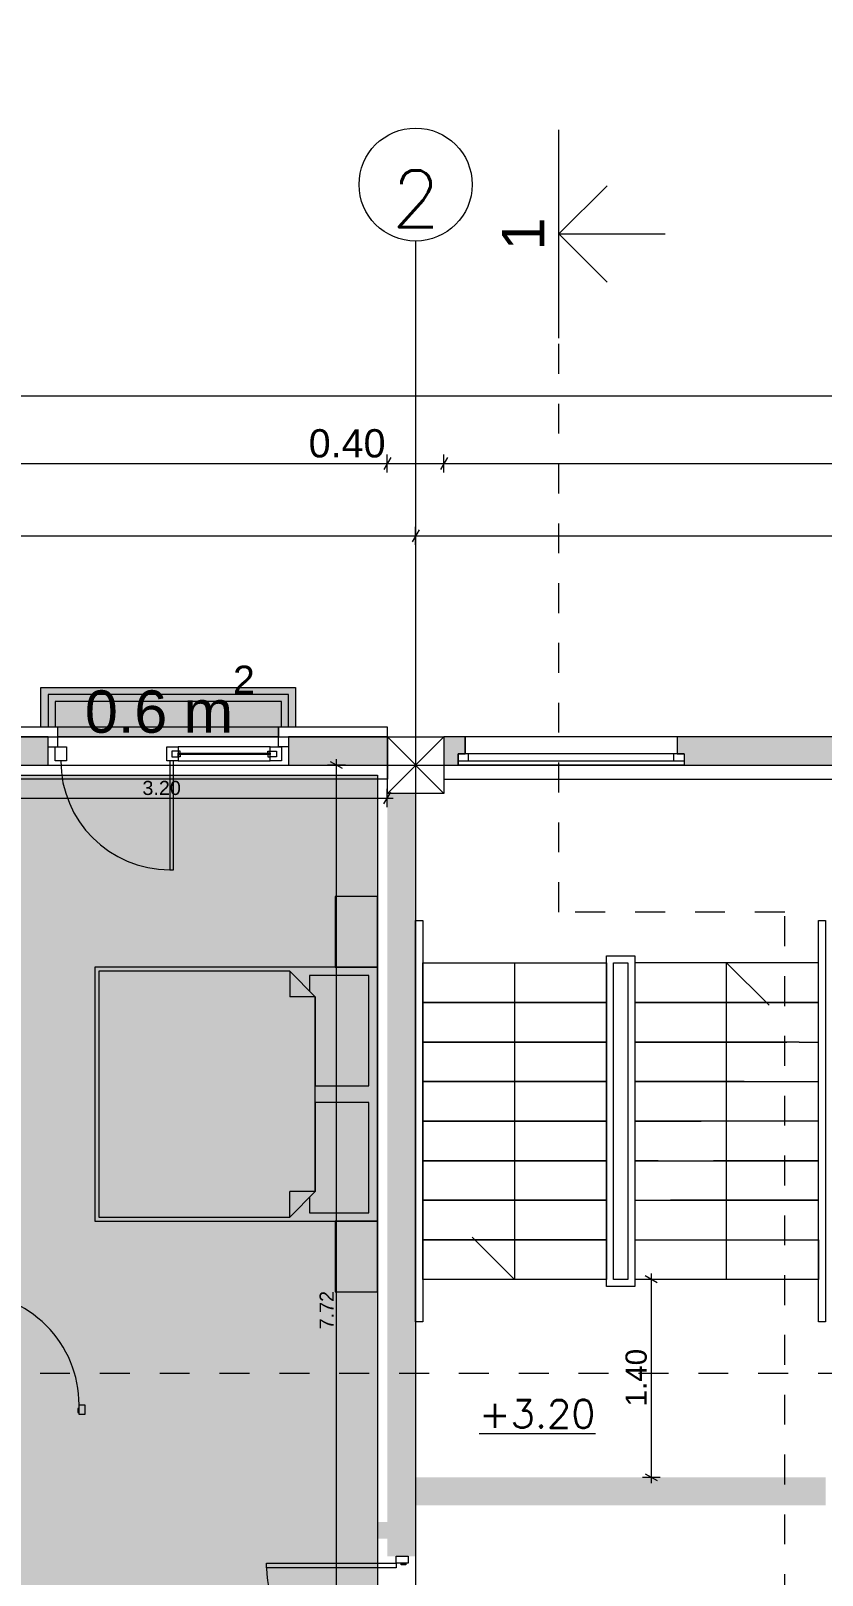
# Model space of a CAD drawing. Header units: millimetres. Extents: x 475616349 to 476941521, y 4620115302 to 4621446928.
# Drawn here: x 476501917 to 476507513, y 4620576502 to 4620587433 of the extents above; entities that cross this region are included whole.
import ezdxf

# ---------------------------------------------------------------- set-up
doc = ezdxf.new("R2010")
doc.units = ezdxf.units.MM
doc.header["$MEASUREMENT"] = 0
doc.set_wipeout_variables(frame=1)
doc.linetypes.add('Dashed', pattern=[423.333333, 211.666667, -211.666667])
doc.linetypes.add('Wipeout_Contour', pattern=[1000, 0, -1000])
for name, color, linetype, lineweight in [('0_Pen_No__42_Pen_No__250_Pen_No__5', 5, 'Continuous', 0), ('2D Drafting - General_Pen_No__1_Pen_No__7', 7, 'Continuous', 0), ('2D Drafting - General_Pen_No__1_Pen_No__7_Pen_No__7', 7, 'Continuous', 0), ('2D Drafting - General_Pen_No__250_Pen_No__7_Pen_No__154', 154, 'Continuous', 0), ('2D Drafting - General_Pen_No__250_Pen_No__7_Pen_No__7', 7, 'Continuous', 0), ('2D Drafting - General_Pen_No__7_Pen_No__250', 7, 'Continuous', 0), ('2D Drafting - General_Pen_No__7_Pen_No__7_Pen_No__7', 7, 'Continuous', 0), ('Annotation - Text_Pen_No__7_Pen_No__5', 5, 'Continuous', 0), ('Doors_Pen_No__7_Pen_No__7_Pen_No__7', 7, 'Continuous', 0), ('G-Anno-Nplt_Pen_No__151', 151, 'Continuous', 0), ('G-Anno-Nplt_Pen_No__255', 255, 'Continuous', 0), ('G-Anno-Nplt_Pen_No__4', 7, 'Continuous', 0), ('G-Anno-Nplt_Pen_No__7', 7, 'Continuous', 0), ('gegmebi_Pen_No__7_Pen_No__7', 7, 'Continuous', 0), ('kar-panjara_Pen_No__7_Pen_No__7_Pen_No__7', 7, 'Continuous', 0), ('New_._Pen_No__1', 1, 'Continuous', 0), ('New_R03_Nakveti_Pen_No__4', 7, 'Continuous', 0), ('New_reg_nak_Pen_No__7', 7, 'Continuous', 0), ('New_shenobebi_Pen_No__1', 1, 'Continuous', 0), ('New_shenobebi_Pen_No__7', 7, 'Continuous', 0), ('New_Structural - Bearing_Pen_No__250', 7, 'Continuous', 0), ('New_zoma_Pen_No__4', 7, 'Continuous', 0), ('New_zoma_Pen_No__7', 7, 'Continuous', 0), ('zoma_Pen_No__142', 142, 'Continuous', 0), ('zoma_Pen_No__5_Pen_No__5', 5, 'Continuous', 0)]:
    doc.layers.add(name, color=color, linetype=linetype, lineweight=lineweight)
for name, color, linetype in [('New_R03_Nakveti', 7, 'Continuous'), ('New_zoma', 7, 'Continuous'), ('zoma', 7, 'Continuous')]:
    doc.layers.add(name, color=color, linetype=linetype)
doc.styles.add('GENERATED_STYLE_1', font='arial.ttf')
doc.styles.add('GENERATED_STYLE_2', font='arial.ttf')
doc.dimstyles.new('GENERATED_STYLE__1', dxfattribs={"dimtxt": 200, "dimasz": 64.421331, "dimexe": 0.18, "dimexo": 3, "dimgap": 0.09, "dimtad": 1, "dimtih": 1, "dimtoh": 1, "dimlfac": 0.001, "dimzin": 0, "dimdsep": 46, "dimtxsty": 'GENERATED_STYLE_2', "dimblk": 'ARROWHEAD_2', "dimblk1": 'ARROWHEAD_2', "dimblk2": 'ARROWHEAD_2', "dimcen": 0.09, "dimclrd": 142, "dimclre": 142, "dimclrt": 142, "dimadec": 0, "dimazin": 0, "dimtfac": 1, "dimtdec": 4, "dimtmove": 0, "dimatfit": 3, "dimfxl": 1, "dimtolj": 1, "dimtzin": 0, "dimarcsym": 0})
doc.dimstyles.new('GENERATED_STYLE__15', dxfattribs={"dimtxt": 150, "dimasz": 64.421331, "dimexe": 0.18, "dimexo": 3, "dimgap": 0.09, "dimtad": 1, "dimlfac": 0.001, "dimzin": 0, "dimdsep": 46, "dimtxsty": 'GENERATED_STYLE_2', "dimblk": 'ARROWHEAD_2', "dimblk1": 'ARROWHEAD_2', "dimblk2": 'ARROWHEAD_2', "dimcen": 0.09, "dimclrd": 142, "dimclre": 142, "dimclrt": 142, "dimadec": 0, "dimazin": 0, "dimtfac": 1, "dimtdec": 4, "dimtmove": 0, "dimatfit": 3, "dimfxl": 1, "dimtolj": 1, "dimtzin": 0, "dimarcsym": 0})
doc.dimstyles.new('GENERATED_STYLE__18', dxfattribs={"dimtxt": 100, "dimasz": 64.421331, "dimexe": 0.18, "dimexo": 3, "dimgap": 0.09, "dimtad": 1, "dimtih": 1, "dimtoh": 1, "dimlfac": 0.001, "dimzin": 0, "dimdsep": 46, "dimtxsty": 'GENERATED_STYLE_1', "dimblk": 'ARROWHEAD_2', "dimblk1": 'ARROWHEAD_2', "dimblk2": 'ARROWHEAD_2', "dimcen": 0.09, "dimclrd": 7, "dimclre": 7, "dimclrt": 7, "dimadec": 0, "dimazin": 0, "dimtfac": 1, "dimtdec": 4, "dimtmove": 0, "dimatfit": 3, "dimfxl": 1, "dimtolj": 1, "dimtzin": 0, "dimarcsym": 0})
doc.dimstyles.new('GENERATED_STYLE__19', dxfattribs={"dimtxt": 100, "dimasz": 64.421331, "dimexe": 0.18, "dimexo": 3, "dimgap": 0.09, "dimtad": 1, "dimlfac": 0.001, "dimzin": 0, "dimdsep": 46, "dimtxsty": 'GENERATED_STYLE_1', "dimblk": 'ARROWHEAD_2', "dimblk1": 'ARROWHEAD_2', "dimblk2": 'ARROWHEAD_2', "dimcen": 0.09, "dimclrd": 7, "dimclre": 7, "dimclrt": 7, "dimadec": 0, "dimazin": 0, "dimtfac": 1, "dimtdec": 4, "dimtmove": 0, "dimatfit": 3, "dimfxl": 1, "dimtolj": 1, "dimtzin": 0, "dimarcsym": 0})

# ---------------------------------------------------------------- blocks, each defined once
blk = doc.blocks.new('Bed Layout 23')
at = {"layer": 'New_R03_Nakveti_Pen_No__4', "color": 7, "linetype": 'Continuous', "lineweight": 0}
for p, q in [((-900, 0), (-1400, 0)), ((-1400, 0), (-1400, -300)), ((-900, -300), (-900, 0)), ((900, 0), (-900, 0)), ((-900, 0), (-900, -2000)), ((1400, 0), (900, 0)), ((900, 0), (900, -300)), ((900, -2000), (900, 0)), ((1400, -300), (1400, 0)), ((-1400, -300), (-900, -300)), ((900, -300), (1400, -300)), ((-690, -440), (-870, -620)), ((0, -440), (-690, -440)), ((-690, -440), (-690, -620)), ((690, -440), (0, -440)), ((870, -620), (690, -440)), ((690, -440), (690, -620)), ((-870, -620), (-870, -1970)), ((-870, -620), (-690, -620)), ((870, -620), (690, -620)), ((870, -1970), (870, -620)), ((-900, -2000), (900, -2000)), ((-870, -1970), (0, -1970)), ((0, -1970), (870, -1970))]:
    blk.add_line(p, q, dxfattribs=at)
at = {"layer": 'New_R03_Nakveti_Pen_No__4', "color": 7, "linetype": 'Continuous', "lineweight": 0, "flags": 128}
for points in [[(-60, -440), (-60, -60), (-840, -60), (-840, -480), (-730, -480), (-690, -440)], [(690, -440), (730, -480), (840, -480), (840, -60), (60, -60), (60, -440)]]:
    blk.add_lwpolyline(points, close=True, dxfattribs=at)
blk = doc.blocks.new('*D82', base_point=(476577134, 4620325126))
at = {"layer": 'zoma_Pen_No__142', "color": 142, "linetype": 'Continuous', "lineweight": 0, "transparency": 16777216}
for p, q in [((476498530, 4620613838), (476498482, 4620613754)), ((476498506, 4620613733), (476498506, 4620613860)), ((476505030, 4620613838), (476504982, 4620613754)), ((476505006, 4620613733), (476505006, 4620613860)), ((476498506, 4620613796), (476505006, 4620613796))]:
    blk.add_line(p, q, dxfattribs=at)
at = {"layer": 'zoma_Pen_No__142', "color": 142, "lineweight": 0, "transparency": 16777216, "char_height": 200, "attachment_point": 7, "style": 'GENERATED_STYLE_2'}
for s, insert in [('\\A1;{\\pql;\\fArial CYR|b0|i0|c204|p34;6.50}', (476501490, 4620613836)), ('\\A1;{\\pql;\\fArial CYR|b0|i0|c204|p34;0.40}', (476504449, 4620613836))]:
    blk.add_mtext(s, dxfattribs=dict(at, insert=insert))
blk = doc.blocks.new('ARROWHEAD_2')
at = {"color": 0, "linetype": 'Continuous', "lineweight": 0}
for p, q in [((0, 0), (-1, 0)), ((-0.38, -0.66), (0.38, 0.66))]:
    blk.add_line(p, q, dxfattribs=at)
blk = doc.blocks.new('*D83', base_point=(476577134, 4620325126))
at = {"layer": 'zoma_Pen_No__142', "color": 142, "linetype": 'Continuous', "lineweight": 0, "transparency": 16777216}
for p, q in [((476505030, 4620613838), (476504982, 4620613754)), ((476505006, 4620613733), (476505006, 4620613860)), ((476505430, 4620613838), (476505382, 4620613754)), ((476505406, 4620613733), (476505406, 4620613860)), ((476505006, 4620613796), (476505406, 4620613796))]:
    blk.add_line(p, q, dxfattribs=at)
blk = doc.blocks.new('*D84', base_point=(476577134, 4620325126))
at = {"layer": 'zoma_Pen_No__142', "color": 142, "linetype": 'Continuous', "lineweight": 0, "transparency": 16777216}
for p, q in [((476505430, 4620613838), (476505382, 4620613754)), ((476505406, 4620613733), (476505406, 4620613860)), ((476511930, 4620613838), (476511882, 4620613754)), ((476511906, 4620613733), (476511906, 4620613860)), ((476505406, 4620613796), (476511906, 4620613796))]:
    blk.add_line(p, q, dxfattribs=at)
at = {"layer": 'zoma_Pen_No__142', "color": 142, "lineweight": 0, "transparency": 16777216, "char_height": 200, "attachment_point": 7, "style": 'GENERATED_STYLE_2'}
for s, insert in [('\\A1;{\\pql;\\fArial CYR|b0|i0|c204|p34;6.50}', (476508390, 4620613836)), ('\\A1;{\\pql;\\fArial CYR|b0|i0|c204|p34;0.40}', (476511349, 4620613836))]:
    blk.add_mtext(s, dxfattribs=dict(at, insert=insert))
blk = doc.blocks.new('*D1616', base_point=(476577134, 4620325126))
at = {"layer": 'zoma_Pen_No__142', "color": 142, "linetype": 'Continuous', "lineweight": 0, "transparency": 16777216}
for p, q in [((476506348, 4620578571), (476506263, 4620578620)), ((476506305, 4620578637), (476506305, 4620578596)), ((476506242, 4620578596), (476506369, 4620578596)), ((476506305, 4620578596), (476506305, 4620577196)), ((476506242, 4620577196), (476506369, 4620577196)), ((476506263, 4620577220), (476506348, 4620577171)), ((476506305, 4620577196), (476506305, 4620577154))]:
    blk.add_line(p, q, dxfattribs=at)
at = {"layer": 'zoma_Pen_No__142', "color": 142, "lineweight": 0, "transparency": 16777216, "insert": (476506275, 4620577696), "char_height": 150, "attachment_point": 7, "rotation": 90, "style": 'GENERATED_STYLE_2'}
blk.add_mtext('\\A1;{\\pql;\\fArial CYR|b0|i0|c204|p34;1.40}', dxfattribs=at)
blk = doc.blocks.new('*D1623', base_point=(476577134, 4620325126))
at = {"layer": 'zoma_Pen_No__142', "color": 142, "linetype": 'Continuous', "lineweight": 0, "transparency": 16777216}
for p, q in [((476497697, 4620583859), (476497738, 4620583859)), ((476497763, 4620583902), (476497714, 4620583817)), ((476497738, 4620583796), (476497738, 4620583923)), ((476497738, 4620583859), (476504638, 4620583859)), ((476504663, 4620583902), (476504614, 4620583817)), ((476504638, 4620583796), (476504638, 4620583923))]:
    blk.add_line(p, q, dxfattribs=at)
at = {"layer": 'zoma_Pen_No__142', "color": 142, "lineweight": 0, "transparency": 16777216, "insert": (476500922, 4620583899), "char_height": 200, "attachment_point": 7, "style": 'GENERATED_STYLE_2'}
blk.add_mtext('\\A1;{\\pql;\\fArial CYR|b0|i0|c204|p34;6.90}', dxfattribs=at)
blk = doc.blocks.new('*D1624', base_point=(476577134, 4620325126))
at = {"layer": 'zoma_Pen_No__142', "color": 142, "linetype": 'Continuous', "lineweight": 0, "transparency": 16777216}
for p, q in [((476504663, 4620583902), (476504614, 4620583817)), ((476504638, 4620583796), (476504638, 4620583923)), ((476504638, 4620583859), (476511538, 4620583859)), ((476511563, 4620583902), (476511514, 4620583817)), ((476511538, 4620583796), (476511538, 4620583923))]:
    blk.add_line(p, q, dxfattribs=at)
at = {"layer": 'zoma_Pen_No__142', "color": 142, "lineweight": 0, "transparency": 16777216, "insert": (476507822, 4620583899), "char_height": 200, "attachment_point": 7, "style": 'GENERATED_STYLE_2'}
blk.add_mtext('\\A1;{\\pql;\\fArial CYR|b0|i0|c204|p34;6.90}', dxfattribs=at)
blk = doc.blocks.new('*D1635', base_point=(476577134, 4620325126))
at = {"layer": 'zoma_Pen_No__142', "color": 142, "linetype": 'Continuous', "lineweight": 0, "transparency": 16777216}
for p, q in [((476497497, 4620584850), (476497538, 4620584850)), ((476497563, 4620584893), (476497514, 4620584808)), ((476497538, 4620584787), (476497538, 4620584914)), ((476497538, 4620584850), (476539338, 4620584850)), ((476539314, 4620584808), (476539363, 4620584893)), ((476539338, 4620584787), (476539338, 4620584914)), ((476539338, 4620584850), (476539380, 4620584850))]:
    blk.add_line(p, q, dxfattribs=at)
at = {"layer": 'zoma_Pen_No__142', "color": 142, "lineweight": 0, "transparency": 16777216, "insert": (476518096, 4620584890), "char_height": 200, "attachment_point": 7, "style": 'GENERATED_STYLE_2'}
blk.add_mtext('\\A1;{\\pql;\\fArial CYR|b0|i0|c204|p34;41.80}', dxfattribs=at)
blk = doc.blocks.new('*D1637', base_point=(476577134, 4620325126))
at = {"layer": 'zoma_Pen_No__142', "color": 142, "linetype": 'Continuous', "lineweight": 0, "transparency": 16777216}
for p, q in [((476497963, 4620584413), (476497914, 4620584329)), ((476497938, 4620584307), (476497938, 4620584435)), ((476504463, 4620584413), (476504414, 4620584329)), ((476504438, 4620584307), (476504438, 4620584435)), ((476497938, 4620584371), (476504438, 4620584371))]:
    blk.add_line(p, q, dxfattribs=at)
at = {"layer": 'zoma_Pen_No__142', "color": 142, "lineweight": 0, "transparency": 16777216, "char_height": 200, "attachment_point": 7, "style": 'GENERATED_STYLE_2'}
for s, insert in [('\\A1;{\\pql;\\fArial CYR|b0|i0|c204|p34;6.50}', (476500922, 4620584411)), ('\\A1;{\\pql;\\fArial CYR|b0|i0|c204|p34;0.40}', (476503882, 4620584411))]:
    blk.add_mtext(s, dxfattribs=dict(at, insert=insert))
blk = doc.blocks.new('*D1638', base_point=(476577134, 4620325126))
at = {"layer": 'zoma_Pen_No__142', "color": 142, "linetype": 'Continuous', "lineweight": 0, "transparency": 16777216}
for p, q in [((476504463, 4620584413), (476504414, 4620584329)), ((476504438, 4620584307), (476504438, 4620584435)), ((476504863, 4620584413), (476504814, 4620584329)), ((476504838, 4620584307), (476504838, 4620584435)), ((476504438, 4620584371), (476504838, 4620584371))]:
    blk.add_line(p, q, dxfattribs=at)
blk = doc.blocks.new('*D1639', base_point=(476577134, 4620325126))
at = {"layer": 'zoma_Pen_No__142', "color": 142, "linetype": 'Continuous', "lineweight": 0, "transparency": 16777216}
for p, q in [((476504863, 4620584413), (476504814, 4620584329)), ((476504838, 4620584307), (476504838, 4620584435)), ((476511363, 4620584413), (476511314, 4620584329)), ((476511338, 4620584307), (476511338, 4620584435)), ((476504838, 4620584371), (476511338, 4620584371))]:
    blk.add_line(p, q, dxfattribs=at)
at = {"layer": 'zoma_Pen_No__142', "color": 142, "lineweight": 0, "transparency": 16777216, "char_height": 200, "attachment_point": 7, "style": 'GENERATED_STYLE_2'}
for s, insert in [('\\A1;{\\pql;\\fArial CYR|b0|i0|c204|p34;6.50}', (476507822, 4620584411)), ('\\A1;{\\pql;\\fArial CYR|b0|i0|c204|p34;0.40}', (476510782, 4620584411))]:
    blk.add_mtext(s, dxfattribs=dict(at, insert=insert))
blk = doc.blocks.new('*D1679', base_point=(476577134, 4620325126))
at = {"layer": 'zoma_Pen_No__142', "color": 142, "linetype": 'Continuous', "lineweight": 0, "transparency": 16777216}
for p, q in [((476506348, 4620578571), (476506263, 4620578620)), ((476506305, 4620578637), (476506305, 4620578596)), ((476506242, 4620578596), (476506369, 4620578596)), ((476506305, 4620578596), (476506305, 4620577196)), ((476506242, 4620577196), (476506369, 4620577196)), ((476506263, 4620577220), (476506348, 4620577171)), ((476506305, 4620577196), (476506305, 4620577154))]:
    blk.add_line(p, q, dxfattribs=at)
at = {"layer": 'zoma_Pen_No__142', "color": 142, "lineweight": 0, "transparency": 16777216, "insert": (476506275, 4620577696), "char_height": 150, "attachment_point": 7, "rotation": 90, "style": 'GENERATED_STYLE_2'}
blk.add_mtext('\\A1;{\\pql;\\fArial CYR|b0|i0|c204|p34;1.40}', dxfattribs=at)
blk = doc.blocks.new('*D1702', base_point=(476577134, 4620325126))
at = {"layer": 'New_zoma_Pen_No__4', "color": 7, "linetype": 'Continuous', "lineweight": 0, "transparency": 16777216}
for p, q in [((476504142, 4620582236), (476504015, 4620582236)), ((476504121, 4620582211), (476504036, 4620582260)), ((476504079, 4620582236), (476504079, 4620582277)), ((476504079, 4620574515), (476504079, 4620582236)), ((476504142, 4620574515), (476504015, 4620574515)), ((476504036, 4620574539), (476504121, 4620574490)), ((476504079, 4620574473), (476504079, 4620574515))]:
    blk.add_line(p, q, dxfattribs=at)
at = {"layer": 'New_zoma_Pen_No__7', "color": 7, "lineweight": 0, "transparency": 16777216, "insert": (476504059, 4620578242), "char_height": 100, "attachment_point": 7, "rotation": 90, "style": 'GENERATED_STYLE_1'}
blk.add_mtext('\\A1;{\\pql;\\fArial|b0|i0|c0|p34;7.72}', dxfattribs=at)
blk = doc.blocks.new('*D1703', base_point=(476577134, 4620325126))
at = {"layer": 'New_zoma_Pen_No__4', "color": 7, "linetype": 'Continuous', "lineweight": 0, "transparency": 16777216}
for p, q in [((476501197, 4620582003), (476501239, 4620582003)), ((476501263, 4620582045), (476501214, 4620581961)), ((476501239, 4620581939), (476501239, 4620582067)), ((476501239, 4620582003), (476504438, 4620582003)), ((476504414, 4620581961), (476504463, 4620582045)), ((476504438, 4620581939), (476504438, 4620582067)), ((476504438, 4620582003), (476504480, 4620582003))]:
    blk.add_line(p, q, dxfattribs=at)
at = {"layer": 'New_zoma_Pen_No__7', "color": 7, "lineweight": 0, "transparency": 16777216, "insert": (476502706, 4620582023), "char_height": 100, "attachment_point": 7, "style": 'GENERATED_STYLE_1'}
blk.add_mtext('\\A1;{\\pql;\\fArial|b0|i0|c0|p34;3.20}', dxfattribs=at)

msp = doc.modelspace()

# ---------------------------------------------------------------- hatches: boundary and pattern name
at = {"layer": '2D Drafting - General_Pen_No__250_Pen_No__7_Pen_No__154', "linetype": 'Continuous', "lineweight": 0}
for points in [[(476504838.366, 4620582435.729), (476504838.366, 4620582235.567), (476504938.366, 4620582235.567), (476504938.366, 4620582315.613), (476504988.372, 4620582315.613), (476504988.372, 4620582435.567), (476504938.366, 4620582435.567), (476504938.366, 4620582435.729)], [(476506488.372, 4620582435.567), (476506488.369, 4620582315.567), (476506538.366, 4620582315.567), (476506538.366, 4620582235.565), (476509638.366, 4620582235.565), (476509638.366, 4620582315.567), (476509688.363, 4620582315.567), (476509688.36, 4620582435.567)]]:
    msp.add_hatch(color=154, dxfattribs=at).paths.add_polyline_path(points)
at = {"layer": '2D Drafting - General_Pen_No__250_Pen_No__7_Pen_No__7', "linetype": 'Continuous', "lineweight": 0}
for points in [[(476501038.712, 4620582235.524), (476502038.548, 4620582235.524), (476502038.548, 4620582435.559), (476501038.712, 4620582435.567)], [(476503738.548, 4620582235.567), (476504438.366, 4620582235.567), (476504438.366, 4620582435.567), (476503738.548, 4620582435.567)], [(476504438.366, 4620582035.567), (476504438.366, 4620576635.567), (476504638.366, 4620576635.567), (476504638.366, 4620582035.567)], [(476502517.887, 4620577759.809), (476502297.665, 4620577759.809), (476502297.665, 4620577639.809), (476502397.887, 4620577639.809), (476502397.887, 4620576759.186), (476504438.366, 4620576759.186), (476504438.366, 4620576879.186), (476502517.887, 4620576879.186)]]:
    msp.add_hatch(color=7, dxfattribs=at).paths.add_polyline_path(points)
at = {"layer": 'G-Anno-Nplt_Pen_No__151', "linetype": 'Continuous', "lineweight": 0, "true_color": 0x1f2f3f}
msp.add_hatch(color=169, dxfattribs=at).paths.add_polyline_path([(476497938.366, 4620575135.567), (476497938.366, 4620575435.567), (476498138.366, 4620575435.567), (476498138.366, 4620576505.755), (476497808.366, 4620576505.755), (476497808.366, 4620581065.567), (476501308.548, 4620581065.567), (476501308.548, 4620582165.567), (476504368.366, 4620582165.567), (476504368.366, 4620581965.567), (476504368.366, 4620578229.186), (476504368.366, 4620575305.567), (476504068.366, 4620575305.567), (476504068.366, 4620574466.266), (476504138.366, 4620574466.266), (476504138.366, 4620574364.549), (476504538.366, 4620574364.549), (476504538.366, 4620572035.567), (476504438.366, 4620572035.567), (476504438.366, 4620571755.567), (476504368.366, 4620571755.567), (476504368.366, 4620571565.567), (476504468.366, 4620571565.567), (476504468.366, 4620566705.567), (476497808.366, 4620566705.567), (476497808.366, 4620570675.379), (476498208.366, 4620570675.379), (476498208.366, 4620571805.567), (476498008.366, 4620571805.567), (476498008.366, 4620572105.567), (476497808.366, 4620572105.567), (476497808.366, 4620574408.403), (476497738.366, 4620574408.403), (476497738.366, 4620575135.567)])
at = {"layer": 'G-Anno-Nplt_Pen_No__255', "linetype": 'Continuous', "lineweight": 0, "true_color": 0x3f3f3f}
msp.add_hatch(color=250, dxfattribs=at).paths.add_polyline_path([(476501988.548, 4620582785.522), (476503788.548, 4620582785.522), (476503788.548, 4620582505.509), (476503668.539, 4620582505.509), (476503668.539, 4620582435.565), (476502108.561, 4620582435.579), (476502108.561, 4620582505.509), (476501988.548, 4620582505.509)])
at = {"layer": 'G-Anno-Nplt_Pen_No__7', "linetype": 'Continuous', "lineweight": 0}
msp.add_hatch(color=7, dxfattribs=at).paths.add_polyline_path([(476507538.366, 4620576995.492), (476504638.366, 4620576995.492), (476504638.366, 4620577195.492), (476507538.366, 4620577195.492)])

# ---------------------------------------------------------------- linework, layer by layer
at = {"layer": '0_Pen_No__42_Pen_No__250_Pen_No__5', "color": 5, "linetype": 'Continuous', "lineweight": 0}
msp.add_circle((476504638.366, 4620586345.164), 400, dxfattribs=at)
msp.add_circle((476504638.366, 4620586345.164), 400, dxfattribs=at)
at = {"layer": '2D Drafting - General_Pen_No__1_Pen_No__7', "color": 7, "linetype": 'Continuous', "lineweight": 0}
for p, q in [((476504438.366, 4620582035.567), (476504838.366, 4620582435.567)), ((476504838.366, 4620582035.567), (476504438.366, 4620582435.567))]:
    msp.add_line(p, q, dxfattribs=at)
at = {"layer": '2D Drafting - General_Pen_No__1_Pen_No__7', "color": 7, "linetype": 'Continuous', "lineweight": 0, "flags": 128}
for points in [[(476504438.366, 4620582135.567), (476497938.366, 4620582135.567), (476497938.366, 4620582435.567), (476504438.366, 4620582435.567)], [(476504838.366, 4620582035.567), (476504438.366, 4620582035.567), (476504438.366, 4620582435.567), (476504838.366, 4620582435.567)], [(476504838.366, 4620582135.567), (476511338.366, 4620582135.567), (476511338.366, 4620582435.567), (476504838.366, 4620582435.567)]]:
    msp.add_lwpolyline(points, close=True, dxfattribs=at)
msp.add_lwpolyline([(476507048.366, 4620579995.524), (476507488.366, 4620579995.524)], dxfattribs=at)
at = {"layer": '2D Drafting - General_Pen_No__1_Pen_No__7_Pen_No__7', "color": 7, "linetype": 'Continuous', "lineweight": 0}
msp.add_arc((476504476.614, 4620576577.845), 893.239, 181.603806, 271.603806, dxfattribs=at)
at = {"layer": '2D Drafting - General_Pen_No__250_Pen_No__7_Pen_No__7', "color": 7, "linetype": 'Continuous', "lineweight": 0, "flags": 128}
for points in [[(476501038.712, 4620582235.524), (476502038.548, 4620582235.524), (476502038.548, 4620582435.559), (476501038.712, 4620582435.567)], [(476503738.548, 4620582235.567), (476504438.366, 4620582235.567), (476504438.366, 4620582435.567), (476503738.548, 4620582435.567)], [(476504838.366, 4620582435.729), (476504838.366, 4620582235.567), (476504938.366, 4620582235.567), (476504938.366, 4620582315.613), (476504988.372, 4620582315.613), (476504988.372, 4620582435.567), (476504938.366, 4620582435.567), (476504938.366, 4620582435.729)], [(476506488.372, 4620582435.567), (476506488.369, 4620582315.567), (476506538.366, 4620582315.567), (476506538.366, 4620582235.565), (476509638.366, 4620582235.565), (476509638.366, 4620582315.567), (476509688.363, 4620582315.567), (476509688.36, 4620582435.567)]]:
    msp.add_lwpolyline(points, close=True, dxfattribs=at)
at = {"layer": '2D Drafting - General_Pen_No__7_Pen_No__250', "color": 7, "linetype": 'Continuous', "lineweight": 0, "flags": 128}
for points in [[(476502038.547, 4620582365.433), (476502108.562, 4620582365.433), (476502108.561, 4620582505.509)], [(476503738.548, 4620582365.383), (476503668.533, 4620582365.381), (476503668.539, 4620582505.509)]]:
    msp.add_lwpolyline(points, dxfattribs=at)
at = {"layer": '2D Drafting - General_Pen_No__7_Pen_No__7_Pen_No__7', "color": 7, "linetype": 'Continuous', "lineweight": 0, "flags": 128}
msp.add_lwpolyline([(476503608.547, 4620582365.35), (476502958.547, 4620582365.379), (476502958.543, 4620582265.44), (476503608.543, 4620582265.411)], close=True, dxfattribs=at)
at = {"layer": '2D Drafting - General_Pen_No__7_Pen_No__7_Pen_No__7', "color": 7, "linetype": 'Continuous', "lineweight": 0}
for centre, radius, start, end in [((476502898.854, 4620582265.432), 770.311, 180.0006483, 269.9974687), ((476501463.843, 4620577707.544), 794.311, 359.9998025, 90.001484)]:
    msp.add_arc(centre, radius, start, end, dxfattribs=at)
at = {"layer": 'Doors_Pen_No__7_Pen_No__7_Pen_No__7', "color": 7, "linetype": 'Continuous', "lineweight": 0, "flags": 128}
for points in [[(476502925.521, 4620582265.431), (476502898.854, 4620582265.432), (476502898.82, 4620581495.121), (476502925.487, 4620581495.12)], [(476502249.267, 4620577654.208), (476502258.155, 4620577654.208), (476502258.155, 4620577680.875), (476502249.266, 4620577680.875)], [(476502297.667, 4620577639.809), (476502258.156, 4620577639.808), (476502258.154, 4620577707.542), (476502297.665, 4620577707.543)], [(476504586.28, 4620576635.567), (476504586.28, 4620576586.178), (476504501.614, 4620576586.178), (476504501.614, 4620576635.567)], [(476504501.614, 4620576586.178), (476504501.614, 4620576552.845), (476503583.725, 4620576552.845), (476503583.725, 4620576586.178)], [(476504568.28, 4620576586.178), (476504568.28, 4620576575.067), (476504534.947, 4620576575.067), (476504534.947, 4620576586.178)]]:
    msp.add_lwpolyline(points, close=True, dxfattribs=at)
at = {"layer": 'G-Anno-Nplt_Pen_No__4', "color": 7, "linetype": 'Continuous', "lineweight": 0, "flags": 128}
msp.add_lwpolyline([(476501988.548, 4620582785.522), (476503788.548, 4620582785.522), (476503788.548, 4620582505.509), (476503668.539, 4620582505.509), (476503668.539, 4620582435.565), (476502108.561, 4620582435.579), (476502108.561, 4620582505.509), (476501988.548, 4620582505.509)], close=True, dxfattribs=at)
msp.add_lwpolyline([(476498138.366, 4620575435.567), (476498138.366, 4620576505.755), (476497808.366, 4620576505.755), (476497808.366, 4620581065.567), (476501308.548, 4620581065.567), (476501308.548, 4620582165.567), (476504368.366, 4620582165.567), (476504368.366, 4620581965.567), (476504368.366, 4620578229.186), (476504368.366, 4620575305.567)], dxfattribs=at)
at = {"layer": 'gegmebi_Pen_No__7_Pen_No__7', "color": 7, "linetype": 'Continuous', "lineweight": 0, "flags": 128}
for points in [[(476504638.366, 4620578295.524), (476504638.366, 4620581135.524), (476504688.366, 4620581135.524), (476504688.366, 4620578295.524)], [(476507488.366, 4620580109.558), (476507488.366, 4620581135.524), (476507538.366, 4620581135.524), (476507538.366, 4620578295.524), (476507488.366, 4620578295.524)], [(476505988.366, 4620580835.524), (476505988.366, 4620580555.524), (476504688.366, 4620580555.524), (476504688.366, 4620580835.524)], [(476506188.366, 4620579281.866), (476506188.366, 4620578545.524), (476505988.366, 4620578545.524), (476505988.366, 4620580885.524), (476506188.366, 4620580885.524)], [(476506038.366, 4620580835.524), (476506138.366, 4620580835.524), (476506138.366, 4620578595.524), (476506038.366, 4620578595.524)], [(476506188.366, 4620580835.524), (476506188.366, 4620580555.524), (476507488.366, 4620580555.524), (476507488.366, 4620580835.524)], [(476505988.366, 4620580555.524), (476505988.366, 4620580275.524), (476504688.366, 4620580275.524), (476504688.366, 4620580555.524)], [(476505988.366, 4620580275.524), (476505988.366, 4620579995.524), (476504688.366, 4620579995.524), (476504688.366, 4620580275.524)], [(476505988.366, 4620579995.524), (476505988.366, 4620579715.524), (476504688.366, 4620579715.524), (476504688.366, 4620579995.524)], [(476505988.366, 4620579715.524), (476505988.366, 4620579435.524), (476504688.366, 4620579435.524), (476504688.366, 4620579715.524)], [(476505988.366, 4620579435.524), (476505988.366, 4620579155.524), (476504688.366, 4620579155.524), (476504688.366, 4620579435.524)], [(476505988.366, 4620579155.524), (476505988.366, 4620578875.524), (476504688.366, 4620578875.524), (476504688.366, 4620579155.524)], [(476505988.366, 4620578875.524), (476505988.366, 4620578595.524), (476504688.366, 4620578595.524), (476504688.366, 4620578875.524)]]:
    msp.add_lwpolyline(points, close=True, dxfattribs=at)
for points in [[(476505338.366, 4620580835.524), (476505338.366, 4620578595.524), (476505038.366, 4620578895.524)], [(476506838.366, 4620578595.524), (476506838.366, 4620580835.524), (476507138.366, 4620580535.524)], [(476507351.699, 4620580275.524), (476507488.366, 4620580275.524), (476507488.366, 4620580555.524), (476506188.366, 4620580555.524), (476506188.366, 4620580275.524), (476507264.829, 4620580275.524)], [(476507351.699, 4620580275.524), (476506188.366, 4620580275.524), (476506188.366, 4620579995.524), (476507048.366, 4620579995.524)], [(476506961.496, 4620579995.524), (476506188.366, 4620579995.524), (476506188.366, 4620579715.524), (476506658.162, 4620579715.524)], [(476506749.868, 4620579715.524), (476506188.366, 4620579715.524), (476506188.366, 4620579435.524), (476506442.637, 4620579435.524)], [(476506441.699, 4620579435.524), (476507488.366, 4620579435.524), (476507488.366, 4620579715.524), (476506738.366, 4620579715.524)], [(476506188.366, 4620579155.524), (476507488.366, 4620579155.524), (476507488.366, 4620579435.524), (476506745.033, 4620579435.524)], [(476506354.829, 4620579435.524), (476506188.366, 4620579435.524), (476506188.366, 4620579281.866)], [(476506188.366, 4620578921.678), (476506188.366, 4620578875.524), (476507488.366, 4620578875.524), (476507488.366, 4620579155.524), (476506441.699, 4620579155.524)], [(476506188.366, 4620578875.524), (476507488.366, 4620578875.524), (476507488.366, 4620578595.524), (476506188.366, 4620578595.524)]]:
    msp.add_lwpolyline(points, dxfattribs=at)
at = {"layer": 'kar-panjara_Pen_No__7_Pen_No__7_Pen_No__7', "color": 7, "linetype": 'Continuous', "lineweight": 0, "flags": 128}
for points in [[(476502088.547, 4620582365.435), (476502168.547, 4620582365.432), (476502168.543, 4620582265.432), (476502088.543, 4620582265.435)], [(476502878.547, 4620582365.443), (476502958.547, 4620582365.44), (476502958.543, 4620582265.44), (476502878.543, 4620582265.443)], [(476502913.544, 4620582295.442), (476502958.544, 4620582295.44), (476502958.545, 4620582310.44), (476502958.545, 4620582320.44), (476502973.545, 4620582320.439), (476502973.546, 4620582335.439), (476502913.546, 4620582335.442)], [(476503608.545, 4620582310.411), (476502958.545, 4620582310.44), (476502958.545, 4620582320.44), (476503608.545, 4620582320.411)], [(476503653.544, 4620582295.409), (476503608.544, 4620582295.411), (476503608.545, 4620582310.411), (476503608.545, 4620582320.411), (476503593.545, 4620582320.412), (476503593.546, 4620582335.412), (476503653.546, 4620582335.409)], [(476503608.547, 4620582365.35), (476503688.547, 4620582365.346), (476503688.543, 4620582265.346), (476503608.543, 4620582265.35)], [(476502973.544, 4620582295.439), (476502958.544, 4620582295.44), (476502958.545, 4620582310.44), (476502973.545, 4620582310.439)], [(476503593.544, 4620582295.412), (476503608.544, 4620582295.411), (476503608.545, 4620582310.411), (476503593.545, 4620582310.412)]]:
    msp.add_lwpolyline(points, close=True, dxfattribs=at)
at = {"layer": 'New_reg_nak_Pen_No__7', "color": 7, "linetype": 'Continuous', "lineweight": 0, "flags": 128}
msp.add_lwpolyline([(476504438.366, 4620582435.567), (476504438.366, 4620582505.567), (476501038.712, 4620582505.567), (476501038.712, 4620582435.567)], dxfattribs=at)
at = {"layer": 'New_shenobebi_Pen_No__1', "color": 1, "linetype": 'Dashed', "lineweight": 0}
for points in [[(476507249.487, 4620561903.937), (476507249.487, 4620581195.594), (476505651.014, 4620581195.594), (476505651.014, 4620586732.803)], [(476493091.567, 4620577931.269), (476544164.78, 4620577931.269)]]:
    msp.add_lwpolyline(points, dxfattribs=at)
at = {"layer": 'New_shenobebi_Pen_No__1', "color": 1, "linetype": 'Continuous', "lineweight": 0}
for points in [[(476505651.014, 4620585259.056), (476505651.014, 4620586732.803)], [(476505651.014, 4620585995.93), (476505992.159, 4620586337.075)], [(476505651.014, 4620585995.93), (476506404.012, 4620585995.93)], [(476505651.014, 4620585995.93), (476505992.159, 4620585654.784)]]:
    msp.add_lwpolyline(points, dxfattribs=at)
at = {"layer": 'New_shenobebi_Pen_No__7', "color": 7, "linetype": 'Continuous', "lineweight": 0}
for p, q in [((476502038.548, 4620582735.522), (476502038.548, 4620582505.565)), ((476503738.548, 4620582735.522), (476502038.548, 4620582735.522)), ((476503688.548, 4620582685.522), (476502088.548, 4620582685.522)), ((476502088.548, 4620582685.522), (476502088.548, 4620582505.565)), ((476503688.548, 4620582505.565), (476503688.548, 4620582685.522)), ((476503738.548, 4620582505.565), (476503738.548, 4620582735.522))]:
    msp.add_line(p, q, dxfattribs=at)
at = {"layer": 'New_Structural - Bearing_Pen_No__250', "color": 7, "linetype": 'Continuous', "lineweight": 0}
for p, q in [((476504988.372, 4620582435.613), (476504988.369, 4620582315.613)), ((476506488.372, 4620582435.567), (476504988.372, 4620582435.613)), ((476506488.372, 4620582435.567), (476506488.369, 4620582315.567)), ((476504938.367, 4620582265.615), (476504938.366, 4620582235.615)), ((476506538.366, 4620582235.565), (476504938.366, 4620582235.615)), ((476504938.369, 4620582315.615), (476504938.367, 4620582265.615)), ((476504938.369, 4620582315.615), (476504938.367, 4620582265.615)), ((476504938.367, 4620582265.615), (476505013.367, 4620582265.612)), ((476505013.369, 4620582315.612), (476504938.369, 4620582315.615)), ((476504988.369, 4620582315.613), (476504938.369, 4620582315.615)), ((476504988.369, 4620582315.613), (476504938.369, 4620582315.615)), ((476505013.367, 4620582265.612), (476505013.369, 4620582315.612)), ((476505013.367, 4620582265.612), (476506463.367, 4620582265.568)), ((476506463.369, 4620582315.568), (476505013.369, 4620582315.612)), ((476506463.369, 4620582315.568), (476506463.367, 4620582265.568)), ((476506463.367, 4620582265.568), (476506538.367, 4620582265.565)), ((476506538.369, 4620582315.565), (476506463.369, 4620582315.568)), ((476506488.369, 4620582315.567), (476506538.369, 4620582315.565)), ((476506488.369, 4620582315.567), (476506538.369, 4620582315.565)), ((476506538.367, 4620582265.565), (476506538.366, 4620582235.565)), ((476506538.369, 4620582315.565), (476506538.367, 4620582265.565)), ((476506538.369, 4620582315.565), (476506538.367, 4620582265.565))]:
    msp.add_line(p, q, dxfattribs=at)
at = {"layer": 'zoma_Pen_No__5_Pen_No__5', "color": 5, "linetype": 'Continuous', "lineweight": 0}
for p, q in [((476504638.366, 4620585945.164), (476504638.366, 4620561234.358)), ((476493657.815, 4620582235.567), (476543544.196, 4620582235.567)), ((476493657.815, 4620582235.567), (476543544.196, 4620582235.567))]:
    msp.add_line(p, q, dxfattribs=at)

# ---------------------------------------------------------------- block references
at = {"layer": 'New_R03_Nakveti', "color": 7, "linetype": 'Continuous', "lineweight": 0, "zscale": 1000, "rotation": 270}
msp.add_blockref('Bed Layout 23', (476504368.485, 4620579906.803), dxfattribs=at)

# ---------------------------------------------------------------- texts
at = {"layer": 'Annotation - Text_Pen_No__7_Pen_No__5', "color": 5, "linetype": 'Continuous', "lineweight": 0, "insert": (476504640.524, 4620586444.201), "char_height": 400, "attachment_point": 2}
msp.add_mtext('\\A1;{\\pqc;\\Ftxt.shx;2}', dxfattribs=at)
at = {"layer": 'G-Anno-Nplt_Pen_No__7', "color": 7, "lineweight": 0, "insert": (476502299.133, 4620582460.544), "char_height": 300, "attachment_point": 7, "style": 'GENERATED_STYLE_1'}
msp.add_mtext('{\\fArial|b0|i0|c0|p34;0.6 m{\\H0.66x;\\S2^  ;}}', dxfattribs=at)
at = {"layer": 'New_._Pen_No__1', "color": 1, "linetype": 'Continuous', "lineweight": 0, "insert": (476505248.156, 4620585995.93), "char_height": 300, "attachment_point": 2, "rotation": 90, "style": 'GENERATED_STYLE_1'}
msp.add_mtext('\\A1;{\\pqc;\\fArial|b0|i0|c0|p34;1}', dxfattribs=at)

# ---------------------------------------------------------------- dimensions: what is measured, and where the dimension line sits
at = {"layer": 'New_zoma', "color": 7, "linetype": 'Continuous', "lineweight": 0}
dim = msp.add_linear_dim(base=(476504438.366, 4620582002.927), p1=(476501238.837, 4620582235.399), p2=(476504438.366, 4620582235.567), dimstyle='GENERATED_STYLE__18', dxfattribs=at)
dim.commit()
dim.dimension.update_dxf_attribs({"geometry": '*D1703', "text_midpoint": (476502835.455, 4620582072.927), "dimtype": 160})
dim = msp.add_linear_dim(base=(476504078.59, 4620582235.567), p1=(476504252.632, 4620574514.549), p2=(476504438.366, 4620582235.567), angle=90, dimstyle='GENERATED_STYLE__19', dxfattribs=at)
dim.commit()
dim.dimension.update_dxf_attribs({"geometry": '*D1702', "text_midpoint": (476504008.59, 4620578371.911), "dimtype": 160, "text_rotation": 90})
at = {"layer": 'zoma', "color": 142, "linetype": 'Continuous', "lineweight": 0}
for base, p1, p2, picture, middle in [((476504438.366, 4620584371.044), (476497938.366, 4620617077.236), (476504438.366, 4620617477.236), '*D1637', (476501182.073, 4620584511.044)), ((476504838.366, 4620584371.044), (476504438.366, 4620617477.236), (476504838.366, 4620617477.236), '*D1638', (476504141.518, 4620584511.044)), ((476511338.366, 4620584371.044), (476504838.366, 4620617477.236), (476511338.366, 4620617477.236), '*D1639', (476508082.073, 4620584511.044)), ((476505006.009, 4620613796.088), (476498506.009, 4620581089.896), (476505006.009, 4620580689.896), '*D82', (476501749.717, 4620613936.088)), ((476511906.009, 4620613796.088), (476505406.009, 4620580689.896), (476511906.009, 4620580689.896), '*D84', (476508649.717, 4620613936.088)), ((476505406.009, 4620613796.088), (476505006.009, 4620580689.896), (476505406.009, 4620580689.896), '*D83', (476504709.161, 4620613936.088)), ((476504638.366, 4620583859.481), (476497738.366, 4620585498.177), (476504638.366, 4620585498.177), '*D1623', (476501182.073, 4620583999.481)), ((476511538.366, 4620583859.481), (476504638.366, 4620585498.177), (476511538.366, 4620585498.177), '*D1624', (476508082.073, 4620583999.481)), ((476539338.366, 4620584850.284), (476497538.366, 4620583057.036), (476539338.366, 4620583057.036), '*D1635', (476518432.424, 4620584990.284))]:
    dim = msp.add_linear_dim(base=base, p1=p1, p2=p2, dimstyle='GENERATED_STYLE__1', dxfattribs=at)
    dim.commit()
    dim.dimension.update_dxf_attribs({"geometry": picture, "text_midpoint": middle, "dimtype": 160})
for picture in ['*D1616', '*D1679']:
    dim = msp.add_linear_dim(base=(476506305.3, 4620577195.687), p1=(476506305.3, 4620578595.687), p2=(476506305.3, 4620577195.687), angle=270, dimstyle='GENERATED_STYLE__15', dxfattribs=at)
    dim.commit()
    dim.dimension.update_dxf_attribs({"geometry": picture, "text_midpoint": (476506200.3, 4620577890.967), "dimtype": 160, "text_rotation": 90})

# ---------------------------------------------------------------- next in the draw order: wipeouts: each hides what was drawn before it
at = {"color": 1, "linetype": 'Wipeout_Contour', "lineweight": 0, "ltscale": 18580331461.73237}
msp.add_wipeout([(476505043.935, 4620577738.851), (476505954.13, 4620577738.851), (476505954.13, 4620577456.498), (476505043.935, 4620577456.498)], dxfattribs=at).dxf.layer = 'New_._Pen_No__1'

# ---------------------------------------------------------------- next in the draw order: texts
at = {"layer": 'New_._Pen_No__1', "color": 1, "linetype": 'Continuous', "lineweight": 0, "insert": (476505499.033, 4620577743.839), "char_height": 200, "attachment_point": 2}
msp.add_mtext('\\A1;{\\pqc;\\Ftxt.shx;\\L\\L+3\\Ftxt.shx;.\\Ftxt.shx;2\\Ftxt.shx;0}', dxfattribs=at)

doc.saveas('drawing.dxf')
